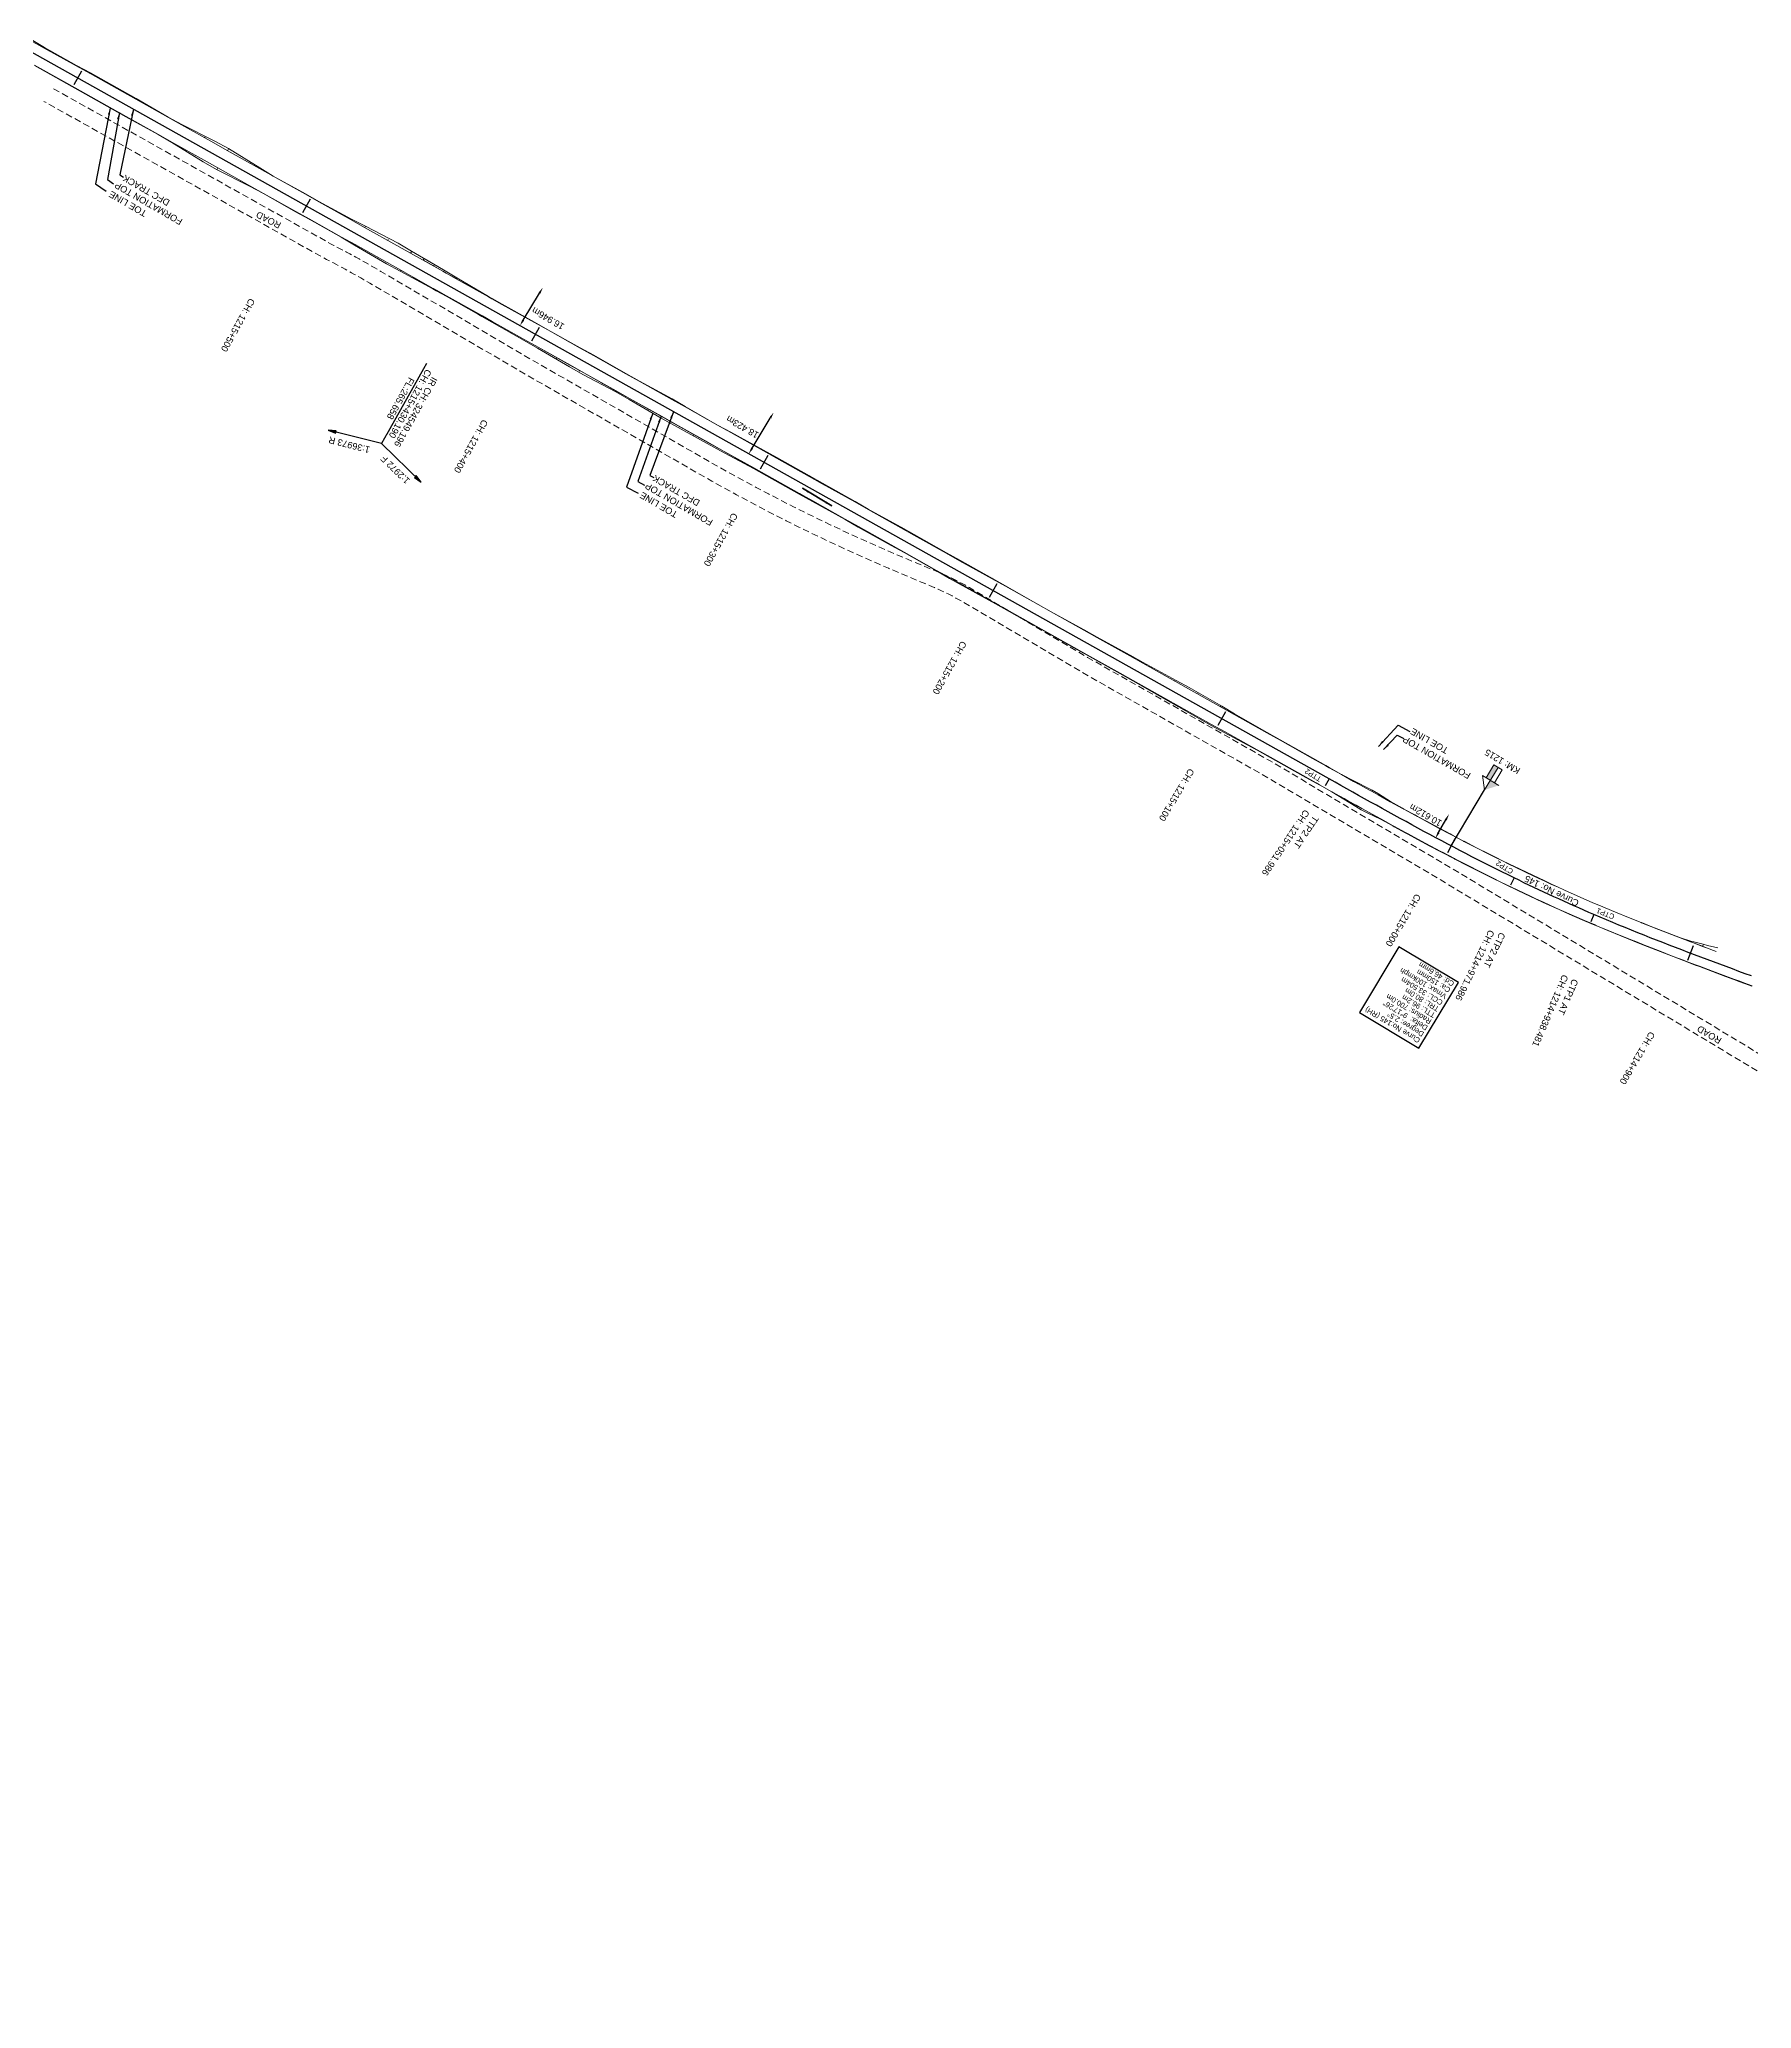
# Model space of a CAD drawing. Header units: metres. Extents: x 618805 to 628804, y 3390925 to 3396999.
# Drawn here: x 624334 to 624987, y 3392902 to 3393653 of the extents above; entities that cross this region are included whole.
import ezdxf
from ezdxf.enums import TextEntityAlignment as Align

# ---------------------------------------------------------------- set-up
doc = ezdxf.new("R2010")
doc.units = ezdxf.units.M
doc.header["$MEASUREMENT"] = 0
doc.linetypes.add('DASHED', pattern=[0.75, 0.5, -0.25])
doc.layers.get('Defpoints').update_dxf_attribs({"lineweight": 0})
for name, color, linetype, lineweight in [('A-HATCH 1', 8, 'Continuous', 5), ('C-ALIG-LABL-DG', 1, 'Continuous', 25), ('C-ALIG-LABL-DG-MARK', 1, 'Continuous', 25), ('Km post', 1, 'Continuous', 13), ('NEW MANDI GOBINDPUR LOOP LINES', 1, 'Continuous', 0), ('Proposed Curve_Details', 10, 'Continuous', 0), ('PROPOSED DFCC TOE LINE', 239, 'Continuous', 0), ('PROPOSED DFCC TOE SLOPES', 239, 'Continuous', 0), ('PROPOSED DFCC TRACK', 1, 'Continuous', 0), ('PROPOSED FORMATION LINE - PLAN', 187, 'Continuous', 0), ('PROPOSED GRADES IN PLAN', 10, 'Continuous', 0), ('Proposed TPTC Chainages', 10, 'Continuous', 0)]:
    doc.layers.add(name, color=color, linetype=linetype, lineweight=lineweight)
doc.layers.add('Dimension', color=10, linetype='Continuous')
doc.layers.add('PROPOSED ROADS', color=10, linetype='DASHED')
doc.styles.add('ARIAL', font='arial.ttf')
doc.styles.get("Standard").update_dxf_attribs({"font": 'arial.ttf'})
doc.styles.add('Style-Arial', font='arial.ttf')
doc.dimstyles.new('ISO-25', dxfattribs={"dimtxt": 2.5, "dimasz": 2.5, "dimexe": 1.25, "dimexo": 0.625, "dimtad": 1, "dimtxsty": 'Standard', "dimcen": 2.5, "dimadec": 0, "dimazin": 0, "dimtfac": 1, "dimtmove": 0, "dimatfit": 3, "dimfxl": 1, "dimarcsym": 0})
doc.dimstyles.get("Standard").update_dxf_attribs({"dimtxt": 2.5, "dimasz": 2.5, "dimexe": 0.18, "dimexo": 0.0625, "dimgap": 0.09, "dimtad": 0, "dimtih": 1, "dimtoh": 1, "dimdec": 3, "dimzin": 0, "dimdsep": 46, "dimtxsty": 'Standard', "dimcen": 0.09, "dimadec": 0, "dimazin": 0, "dimtfac": 1, "dimtdec": 3, "dimtofl": 0, "dimtmove": 0, "dimatfit": 3, "dimfxl": 1, "dimtolj": 1, "dimtzin": 0, "dimarcsym": 0})

# ---------------------------------------------------------------- blocks, each defined once
blk = doc.blocks.new('*D296')
at = {"layer": 'Defpoints', "color": 0, "transparency": 16777216}
for p in [(624871.32, 3393357.11), (624871.32, 3393357.11), (624866.08, 3393347.88)]:
    blk.add_point(p, dxfattribs=at)
at = {"layer": 'Dimension', "color": 0, "lineweight": -2, "transparency": 16777216}
blk.add_line((624867.31, 3393350.06), (624870.08, 3393354.94), dxfattribs=at)
at = {"layer": 'Dimension', "color": 0, "transparency": 16777216}
for points in [[(624869.72, 3393355.14), (624870.45, 3393354.73), (624871.32, 3393357.11)], [(624866.95, 3393350.26), (624867.67, 3393349.85), (624866.08, 3393347.88)]]:
    blk.add_solid(points, dxfattribs=at)
at = {"layer": 'Dimension', "color": 0, "lineweight": 0, "transparency": 16777216, "insert": (624862.39, 3393356.76), "char_height": 2.5, "attachment_point": 5, "rotation": 150, "style": 'Style-Arial'}
blk.add_mtext('\\A1;10.612m', dxfattribs=at)
blk = doc.blocks.new('TerminatorOpen_0.5')
at = {"color": 0, "linetype": 'ByBlock', "lineweight": -2}
for q in [(-1, 0.25), (-1, 0), (-1, -0.25)]:
    blk.add_line((0, 0), q, dxfattribs=at)
blk = doc.blocks.new('*D297')
at = {"layer": 'Defpoints', "color": 0, "transparency": 16777216}
for p in [(624613.82, 3393510.29), (624613.82, 3393510.29), (624604.34, 3393494.49)]:
    blk.add_point(p, dxfattribs=at)
at = {"layer": 'Dimension', "color": 0, "lineweight": -2, "transparency": 16777216}
blk.add_line((624605.63, 3393496.64), (624612.54, 3393508.14), dxfattribs=at)
at = {"layer": 'Dimension', "color": 0, "transparency": 16777216}
for points in [[(624612.18, 3393508.36), (624612.89, 3393507.93), (624613.82, 3393510.29)], [(624605.27, 3393496.85), (624605.98, 3393496.42), (624604.34, 3393494.49)]]:
    blk.add_solid(points, dxfattribs=at)
at = {"layer": 'Dimension', "color": 0, "lineweight": 0, "transparency": 16777216, "insert": (624601.93, 3393504.74), "char_height": 2.5, "attachment_point": 5, "rotation": 150, "style": 'Style-Arial'}
blk.add_mtext('\\A1;18.423m', dxfattribs=at)
blk = doc.blocks.new('*D309')
at = {"layer": 'Defpoints', "color": 0, "transparency": 16777216}
for p in [(624525.82, 3393557.89), (624525.82, 3393557.89), (624517.09, 3393543.36)]:
    blk.add_point(p, dxfattribs=at)
at = {"layer": 'Dimension', "color": 0, "lineweight": -2, "transparency": 16777216}
blk.add_line((624518.38, 3393545.5), (624524.53, 3393555.75), dxfattribs=at)
at = {"layer": 'Dimension', "color": 0, "transparency": 16777216}
for points in [[(624524.18, 3393555.96), (624524.89, 3393555.53), (624525.82, 3393557.89)], [(624518.02, 3393545.72), (624518.74, 3393545.29), (624517.09, 3393543.36)]]:
    blk.add_solid(points, dxfattribs=at)
at = {"layer": 'Dimension', "color": 0, "lineweight": 0, "transparency": 16777216, "insert": (624527.81, 3393546.11), "char_height": 2.5, "attachment_point": 5, "rotation": 150, "style": 'Style-Arial'}
blk.add_mtext('\\A1;16.946m', dxfattribs=at)
blk = doc.blocks.new('Tick Hor')
blk.add_lwpolyline([(-0.5, 0), (0.5, 0)])
blk = doc.blocks.new('Direction')
h = blk.add_hatch(color=256)
h.dxf.hatch_style = 1
h.paths.add_polyline_path([(-5.54, 0), (-4.75, -0.13), (-4.75, 0.13)])
blk.add_lwpolyline([(-5.54, 0), (-4.75, -0.13), (-4.75, 0.13)], close=True)
blk.add_lwpolyline([(0, 0), (-5.54, 0)])
blk = doc.blocks.new('KM Post')
at = {"layer": 'Km post', "lineweight": 13}
h = blk.add_hatch(color=256, dxfattribs=at)
h.paths.add_polyline_path([(-0.11, -9.66), (1.51, -9.66), (1.51, -4.55), (-0.11, -4.55)])
h.paths.add_polyline_path([(-0.11, -4.55), (-0.11, -0.76), (-3.47, -4.55)])
for p, q in [((3.01, -4.55), (-3.47, -4.55)), ((-0.11, -9.66), (-0.11, -0.76)), ((3.01, -4.55), (-0.11, -0.76))]:
    blk.add_line(p, q, dxfattribs=at)
blk.add_lwpolyline([(1.51, -4.55), (1.51, -9.66), (-1.74, -9.66), (-1.74, -4.55)], dxfattribs=at)

msp = doc.modelspace()

# ---------------------------------------------------------------- linework, layer by layer
at = {"layer": 'A-HATCH 1', "color": 1, "lineweight": 25, "ltscale": 2}
msp.add_lwpolyline([(624837.124, 3393281.4879), (624859.8462, 3393267.8841), (624874.8856, 3393292.8798), (624852.1633, 3393306.4835)], close=True, dxfattribs=at)
at = {"layer": 'C-ALIG-LABL-DG', "color": 1, "linetype": 'Continuous', "lineweight": 25}
msp.add_line((624872.1164, 3393344.9992), (624884.8809, 3393366.348), dxfattribs=at)
at = {"layer": 'C-ALIG-LABL-DG-MARK', "color": 1, "linetype": 'Continuous', "lineweight": 25}
for p, q in [((624825.5978, 3393370.547), (624824.1317, 3393367.9296)), ((624896.1154, 3393332.7922), (624894.8011, 3393330.0954)), ((624926.5733, 3393318.8408), (624925.3896, 3393316.0842))]:
    msp.add_line(p, q, dxfattribs=at)
at = {"layer": 'PROPOSED DFCC TOE LINE', "lineweight": 0, "flags": 128}
for points in [[(624330.7682, 3393652.5291), (624335.8764, 3393649.4689), (624348.0814, 3393642.6091), (624353.3523, 3393639.7428), (624365.634, 3393632.9686), (624370.8159, 3393629.9948), (624382.95, 3393622.8686), (624388.1805, 3393620.0701), (624400.7559, 3393613.7109), (624405.9629, 3393610.8912), (624417.9409, 3393603.5319), (624422.9971, 3393600.3766), (624435.3854, 3393593.6004), (624440.4805, 3393590.6639), (624452.8407, 3393583.925), (624458.1627, 3393581.3063), (624470.6334, 3393574.7743), (624475.7528, 3393571.7841), (624487.9498, 3393564.6599)], [(624483.8833, 3393557.4), (624471.4474, 3393564.0977), (624466.2277, 3393566.9088), (624454.0851, 3393574.0266), (624448.9992, 3393577.0668), (624436.7102, 3393583.9329), (624431.5479, 3393586.7494), (624419.2932, 3393593.7641), (624414.0205, 3393596.5329), (624401.4696, 3393602.8695), (624396.3681, 3393605.8773), (624384.3398, 3393613.2133), (624379.2309, 3393616.2291), (624366.8774, 3393622.9635), (624361.6519, 3393625.8595), (624349.4477, 3393632.772), (624344.2512, 3393635.771), (624332.0321, 3393642.6056)], [(624480.6237, 3393568.9391), (624487.95, 3393564.66), (624489.26, 3393563.895), (624492.99, 3393561.632), (624505.156, 3393554.432), (624506.479, 3393553.71), (624510.303, 3393551.614), (624522.658, 3393544.643), (624527.721, 3393541.786), (624540.071, 3393534.885), (624545.227, 3393532.114), (624557.534, 3393525.112), (624562.635, 3393522.266), (624575.08, 3393515.433), (624580.131, 3393512.575), (624592.445, 3393505.491), (624597.528, 3393502.71), (624610.003, 3393495.864), (624615.062, 3393493.086), (624627.485, 3393486.167), (624632.515, 3393483.319), (624644.887, 3393476.313), (624649.918, 3393473.464), (624662.429, 3393466.496), (624667.371, 3393463.697), (624679.701, 3393456.732), (624684.823, 3393453.928), (624697.259, 3393447.009), (624702.275, 3393444.16), (624714.71, 3393437.112), (624719.681, 3393434.308), (624732.181, 3393427.396), (624737.184, 3393424.631), (624749.713, 3393417.689), (624754.682, 3393414.944), (624767.257, 3393408.069), (624772.232, 3393405.35), (624784.674, 3393398.254), (624789.566, 3393395.37), (624801.928, 3393388.264), (624806.926, 3393385.439), (624819.361, 3393378.434), (624824.344, 3393375.608), (624825.659, 3393374.86), (624830.32, 3393372.269), (624835.046, 3393369.799), (624836.798, 3393368.893), (624839.783, 3393367.353), (624842.038, 3393366.299), (624844.455, 3393364.797), (624848.967, 3393361.955), (624853.609, 3393359.349), (624854.121, 3393359.073), (624858.285, 3393356.811), (624859.296, 3393356.263), (624862.963, 3393354.281), (624867.65, 3393351.77), (624871.727, 3393349.586), (624872.336, 3393349.262), (624876.872, 3393346.859), (624877.031, 3393346.776), (624881.739, 3393344.317), (624886.5, 3393341.966), (624889.516, 3393340.46), (624891.25, 3393339.6), (624894.661, 3393337.925), (624896.015, 3393337.267), (624900.818, 3393334.961), (624905.639, 3393332.693), (624907.581, 3393331.792), (624910.434, 3393330.37), (624912.618, 3393329.371), (624915.284, 3393328.163), (624920.15, 3393325.992), (624925.033, 3393323.858), (624925.913, 3393323.479), (624929.91, 3393321.77), (624930.835, 3393321.379), (624934.804, 3393319.715), (624939.736, 3393317.749), (624944.6, 3393315.799), (624944.666, 3393315.773), (624949.308, 3393313.942), (624949.608, 3393313.825), (624954.563, 3393311.901), (624959.512, 3393309.959), (624963.529, 3393308.683), (624964.598, 3393308.37), (624968.189, 3393307.501), (624969.799, 3393307.089), (624973.7645, 3393306.0844)], [(624986.765, 3393291.493), (624983.959, 3393292.533), (624981.76, 3393293.35), (624979.832, 3393294.067), (624976.756, 3393295.215), (624971.754, 3393297.092), (624966.755, 3393298.981), (624965.203, 3393299.572), (624961.76, 3393300.887), (624960.718, 3393301.288), (624956.77, 3393302.812), (624951.78, 3393304.741), (624946.796, 3393306.691), (624946.494, 3393306.81), (624941.82, 3393308.667), (624941.754, 3393308.694), (624936.852, 3393310.667), (624931.894, 3393312.698), (624927.883, 3393314.369), (624926.948, 3393314.763), (624922.905, 3393316.481), (624922.015, 3393316.864), (624917.075, 3393319.012), (624912.152, 3393321.199), (624909.473, 3393322.455), (624907.264, 3393323.462), (624904.337, 3393324.809), (624902.374, 3393325.722), (624897.502, 3393328.02), (624892.648, 3393330.356), (624891.281, 3393331.022), (624887.835, 3393332.718), (624886.084, 3393333.588), (624883.041, 3393335.114), (624878.264, 3393337.541), (624873.504, 3393339.997), (624873.344, 3393340.08), (624868.754, 3393342.466), (624868.138, 3393342.787), (624864.014, 3393344.952), (624859.292, 3393347.467), (624855.605, 3393349.463), (624854.59, 3393350.016), (624850.432, 3393352.337), (624849.927, 3393352.632), (624845.215, 3393355.155), (624840.392, 3393357.472), (624837.819, 3393358.713), (624835.727, 3393360.074), (624832.857, 3393361.834), (624831.165, 3393362.854), (624826.593, 3393365.611), (624821.944, 3393368.227), (624820.619, 3393368.958), (624815.605, 3393371.729), (624803.131, 3393378.662), (624798.11, 3393381.447), (624785.586, 3393388.265), (624780.596, 3393390.975), (624768.133, 3393398.032), (624763.214, 3393400.851), (624750.74, 3393407.906), (624745.791, 3393410.687), (624733.314, 3393417.722), (624728.335, 3393420.529), (624715.908, 3393427.572), (624710.922, 3393430.35), (624698.428, 3393437.292), (624693.371, 3393440.069), (624680.916, 3393446.953), (624675.856, 3393449.866), (624663.555, 3393456.885), (624658.569, 3393459.605), (624646.035, 3393466.531), (624641.046, 3393469.454), (624628.582, 3393476.298), (624623.538, 3393479.12), (624611.16, 3393486.121), (624606.13, 3393488.948), (624593.575, 3393495.652), (624588.476, 3393498.405), (624576.054, 3393505.298), (624570.978, 3393508.11), (624558.716, 3393515.27), (624553.61, 3393518.107), (624541.128, 3393524.795), (624536.051, 3393527.709), (624523.815, 3393534.812), (624518.764, 3393537.692), (624506.423, 3393544.689), (624502.63, 3393546.839), (624501.319, 3393547.582), (624489.039, 3393554.579), (624485.219, 3393556.681), (624483.883, 3393557.4), (624476.4137, 3393561.423)]]:
    msp.add_lwpolyline(points, dxfattribs=at)
at = {"layer": 'PROPOSED DFCC TOE LINE', "linetype": 'Continuous', "lineweight": 0, "flags": 128}
for points in [[(624335.833, 3393649.1907), (624335.9619, 3393649.4209)], [(624344.6185, 3393644.4125), (624344.6794, 3393644.5212)], [(624340.8688, 3393637.7182), (624340.8452, 3393637.6761)], [(624353.2821, 3393639.4169), (624353.4382, 3393639.6954)], [(624362.1007, 3393634.6978), (624362.1947, 3393634.8656)], [(624349.6169, 3393632.8734), (624349.533, 3393632.7237)], [(624358.2879, 3393627.8909), (624358.2343, 3393627.7952)], [(624370.7312, 3393629.643), (624370.9005, 3393629.9451)], [(624367.066, 3393623.0996), (624366.9635, 3393622.9166)], [(624379.4905, 3393624.818), (624379.5252, 3393624.8799)], [(624388.1803, 3393619.8691), (624388.2681, 3393620.0258)], [(624375.7674, 3393618.1712), (624375.7442, 3393618.1298)], [(624384.5151, 3393613.3257), (624384.4236, 3393613.1622)], [(624396.9049, 3393614.9822), (624397.0525, 3393615.2456)], [(624393.2397, 3393608.4388), (624393.1033, 3393608.1952)], [(624401.9643, 3393603.5518), (624401.5573, 3393602.8253)], [(624405.6295, 3393610.0952), (624406.0465, 3393610.8398)], [(624414.354, 3393605.2083), (624414.4639, 3393605.4045)], [(624410.6888, 3393598.6649), (624410.5906, 3393598.4895)], [(624423.0786, 3393600.3214), (624423.0831, 3393600.3295)], [(624419.4134, 3393593.7779), (624419.3783, 3393593.7153)], [(624428.0977, 3393588.8192), (624428.0574, 3393588.7473)], [(624431.83, 3393595.4824), (624431.8569, 3393595.5304)], [(624440.5277, 3393590.5475), (624440.5666, 3393590.617)], [(624436.8625, 3393584.0041), (624436.7958, 3393583.8851)], [(624449.2522, 3393585.6605), (624449.2996, 3393585.7452)], [(624457.9768, 3393580.7736), (624458.2497, 3393581.2608)], [(624445.5563, 3393579.0623), (624445.5256, 3393579.0075)], [(624454.3116, 3393574.2302), (624454.1698, 3393573.977)], [(624466.7013, 3393575.8867), (624466.9064, 3393576.2528)], [(624463.0361, 3393569.3432), (624462.9173, 3393569.1311)], [(624475.4259, 3393570.9997), (624475.8375, 3393571.7346)], [(624484.1504, 3393566.1128), (624484.3122, 3393566.4015)], [(624471.7607, 3393564.4563), (624471.5337, 3393564.0511)], [(624480.4852, 3393559.5694), (624480.4122, 3393559.439)], [(624506.6589, 3393544.9086), (624506.5097, 3393544.6422)]]:
    msp.add_lwpolyline(points, dxfattribs=at)
at = {"layer": 'PROPOSED DFCC TOE SLOPES', "linetype": 'Continuous', "lineweight": 0, "flags": 128}
for points in [[(624480.261, 3393568.2916), (624480.6237, 3393568.9391)], [(624484.1503, 3393566.113), (624484.312, 3393566.4017)], [(624476.3118, 3393561.9068), (624476.1272, 3393561.5773)], [(624478.8337, 3393560.4942), (624478.6725, 3393560.2064)], [(624478.8339, 3393560.4941), (624478.6727, 3393560.2063)], [(624492.7894, 3393561.2738), (624492.99, 3393561.632)], [(624487.5583, 3393555.6071), (624487.5126, 3393555.5256)], [(624505.1197, 3393554.3672), (624505.156, 3393554.432)], [(624496.283, 3393550.7206), (624496.1687, 3393550.5166)], [(624496.2832, 3393550.7205), (624496.1689, 3393550.5165)], [(624505.0075, 3393545.833), (624504.9348, 3393545.7034)], [(624505.0074, 3393545.833), (624504.9348, 3393545.7034)], [(624513.6879, 3393549.636), (624513.7169, 3393549.6878)], [(624522.3832, 3393544.6969), (624522.4263, 3393544.7737)], [(624522.3836, 3393544.6966), (624522.4267, 3393544.7735)], [(624513.7321, 3393540.9464), (624513.5614, 3393540.6417)], [(624522.4567, 3393536.0598), (624522.3562, 3393535.8804)], [(624522.4568, 3393536.0597), (624522.3563, 3393535.8804)], [(624527.6875, 3393541.7263), (624527.721, 3393541.786)], [(624531.1812, 3393531.1727), (624530.9121, 3393530.6922)], [(624540.0301, 3393534.812), (624540.071, 3393534.885)], [(624545.2221, 3393531.9043), (624545.3124, 3393532.0654)], [(624539.9059, 3393526.2861), (624539.7385, 3393525.9873)], [(624539.9059, 3393526.286), (624539.7386, 3393525.9873)], [(624548.6303, 3393521.3987), (624548.3616, 3393520.9191)], [(624548.6304, 3393521.3986), (624548.3618, 3393520.919)], [(624553.9466, 3393527.0177), (624553.9754, 3393527.069)], [(624562.671, 3393522.1304), (624562.7206, 3393522.219)], [(624562.6711, 3393522.1303), (624562.7208, 3393522.2189)], [(624557.355, 3393516.5119), (624557.2513, 3393516.3267)], [(624571.3956, 3393517.2433), (624571.4412, 3393517.3246)], [(624566.0796, 3393511.6251), (624565.8032, 3393511.1317)], [(624574.8041, 3393506.7381), (624574.6442, 3393506.4528)], [(624574.8041, 3393506.7381), (624574.6443, 3393506.4528)], [(624580.0352, 3393512.4039), (624580.131, 3393512.575)], [(624583.5285, 3393501.8509), (624583.2291, 3393501.3165)], [(624592.4288, 3393505.4621), (624592.445, 3393505.491)], [(624600.9351, 3393500.7693), (624600.9655, 3393500.8236)], [(624592.2531, 3393496.964), (624592.1244, 3393496.7343)], [(624592.253, 3393496.964), (624592.1244, 3393496.7343)], [(624600.9777, 3393492.0772), (624600.8147, 3393491.7862)], [(624600.9778, 3393492.0772), (624600.8148, 3393491.7862)], [(624609.6293, 3393495.8281), (624609.7325, 3393496.0124)], [(624609.6293, 3393495.8281), (624609.7325, 3393496.0124)], [(624618.4202, 3393491.0597), (624618.4868, 3393491.1785)], [(624618.4204, 3393491.0596), (624618.487, 3393491.1784)], [(624609.7022, 3393487.1902), (624609.6489, 3393487.0952)], [(624627.0781, 3393486.0537), (624627.2232, 3393486.3128)], [(624618.4267, 3393482.3035), (624618.3023, 3393482.0813)], [(624618.4269, 3393482.3034), (624618.3024, 3393482.0812)], [(624627.1513, 3393477.4162), (624627.0836, 3393477.2953)], [(624627.1514, 3393477.4162), (624627.0837, 3393477.2952)], [(624628.717, 3393476.539), (624628.582, 3393476.298)], [(624635.8642, 3393481.2772), (624635.9259, 3393481.3875)], [(624635.8643, 3393481.2771), (624635.9261, 3393481.3874)], [(624644.527, 3393476.2796), (624644.6279, 3393476.4597)], [(624644.5273, 3393476.2795), (624644.6281, 3393476.4596)], [(624641.1226, 3393469.5907), (624641.046, 3393469.454)], [(624653.2976, 3393471.4746), (624653.3433, 3393471.5563)], [(624648.564, 3393465.4218), (624648.4407, 3393465.2017)], [(624648.5643, 3393465.4217), (624648.441, 3393465.2015)], [(624661.9764, 3393466.5062), (624662.0797, 3393466.6906)], [(624661.9766, 3393466.5061), (624662.0798, 3393466.6905)], [(624670.7428, 3393461.6938), (624670.7847, 3393461.7687)], [(624657.2412, 3393460.45), (624657.1936, 3393460.365)], [(624666.0135, 3393455.6484), (624665.9429, 3393455.5224)], [(624666.0137, 3393455.6483), (624665.9431, 3393455.5223)], [(624679.4255, 3393456.7324), (624679.4915, 3393456.8503)], [(624679.4257, 3393456.7322), (624679.4918, 3393456.8502)], [(624674.6834, 3393450.6637), (624674.6288, 3393450.5663)], [(624683.4625, 3393445.8744), (624683.3218, 3393445.6233)], [(624683.4628, 3393445.8743), (624683.3221, 3393445.6231)], [(624688.1995, 3393451.9336), (624688.249, 3393452.0219)], [(624696.8745, 3393446.9585), (624696.9874, 3393447.1601)], [(624696.8746, 3393446.9584), (624696.9875, 3393447.16)], [(624692.1307, 3393440.8864), (624692.0743, 3393440.7857)], [(624705.6426, 3393442.149), (624705.6861, 3393442.2266)], [(624705.6427, 3393442.149), (624705.6861, 3393442.2266)], [(624700.9117, 3393436.1004), (624700.8312, 3393435.9567)], [(624709.6043, 3393431.1566), (624709.5725, 3393431.0998)], [(624714.3238, 3393437.1846), (624714.386, 3393437.2956)], [(624714.3239, 3393437.1845), (624714.3861, 3393437.2956)], [(624723.0801, 3393432.3541), (624723.1119, 3393432.4109)], [(624723.0801, 3393432.3541), (624723.1119, 3393432.4108)], [(624718.3609, 3393426.3269), (624718.2992, 3393426.2168)], [(624731.7729, 3393427.4106), (624731.8631, 3393427.5718)], [(624727.0424, 3393421.3631), (624726.9992, 3393421.2861)], [(624727.0426, 3393421.363), (624726.9994, 3393421.2859)], [(624735.8101, 3393416.5528), (624735.7087, 3393416.3718)], [(624740.5554, 3393422.6274), (624740.6133, 3393422.7309)], [(624740.5555, 3393422.6274), (624740.6134, 3393422.7308)], [(624749.2219, 3393417.6367), (624749.3606, 3393417.8843)], [(624749.222, 3393417.6366), (624749.3607, 3393417.8842)], [(624744.477, 3393411.5633), (624744.4194, 3393411.4604)], [(624758.0344, 3393412.9065), (624758.1221, 3393413.0632)], [(624766.6709, 3393407.8626), (624766.8968, 3393408.2659)], [(624753.259, 3393406.7789), (624753.1324, 3393406.5529)], [(624753.259, 3393406.7788), (624753.1325, 3393406.5529)], [(624761.9103, 3393401.761), (624761.8368, 3393401.6299)], [(624761.9104, 3393401.7609), (624761.837, 3393401.6298)], [(624775.5164, 3393403.1919), (624775.6374, 3393403.4078)], [(624775.5166, 3393403.1918), (624775.6375, 3393403.4077)], [(624770.7081, 3393397.0048), (624770.5249, 3393396.6776)], [(624784.12, 3393398.0886), (624784.3243, 3393398.4534)], [(624792.9047, 3393393.3091), (624792.9647, 3393393.4163)], [(624779.3297, 3393391.9342), (624779.2267, 3393391.7503)], [(624779.3297, 3393391.9342), (624779.2267, 3393391.7503)], [(624788.1571, 3393387.2308), (624788.0002, 3393386.9507)], [(624788.1571, 3393387.2308), (624788.0002, 3393386.9507)], [(624801.5693, 3393388.3151), (624801.6351, 3393388.4324)], [(624801.5693, 3393388.3151), (624801.635, 3393388.4324)], [(624796.8327, 3393382.2565), (624796.7837, 3393382.169)], [(624810.318, 3393383.4713), (624810.3422, 3393383.5145)], [(624819.0185, 3393378.5416), (624819.0548, 3393378.6065)], [(624805.6064, 3393377.4574), (624805.5333, 3393377.3268)], [(624805.6065, 3393377.4574), (624805.5334, 3393377.3268)], [(624814.3025, 3393372.5194), (624814.2741, 3393372.4687)], [(624825.6428, 3393374.8311), (624825.659, 3393374.86)], [(624830.2953, 3393372.2248), (624830.32, 3393372.269)], [(624833.1303, 3393370.6391), (624833.1651, 3393370.7015)], [(624821.9777, 3393368.2872), (624821.944, 3393368.227)], [(624826.6321, 3393365.6809), (624826.593, 3393365.611)], [(624827.8174, 3393365.0179), (624827.7566, 3393364.9093)], [(624827.821, 3393365.0159), (624827.7602, 3393364.9071)], [(624841.8549, 3393365.7714), (624842.1198, 3393366.2482)], [(624836.5518, 3393360.1401), (624836.4283, 3393359.9191)], [(624836.5618, 3393360.1345), (624836.4388, 3393359.9127)], [(624848.9146, 3393361.8602), (624848.967, 3393361.955)], [(624853.5792, 3393359.2949), (624853.609, 3393359.349)], [(624853.9343, 3393359.0999), (624853.9655, 3393359.1568)], [(624845.2916, 3393355.2932), (624845.215, 3393355.155)], [(624849.9739, 3393352.7181), (624849.927, 3393352.632)], [(624858.0954, 3393348.2988), (624858.018, 3393348.1567)], [(624858.1197, 3393348.2856), (624858.0434, 3393348.143)], [(624862.7159, 3393354.3701), (624862.7345, 3393354.4045)], [(624871.491, 3393349.6424), (624871.5198, 3393349.697)], [(624866.9054, 3393343.5091), (624866.8741, 3393343.4505)], [(624866.9368, 3393343.4926), (624866.906, 3393343.4338)], [(624880.328, 3393345.0437), (624880.3322, 3393345.0518)], [(624881.7339, 3393344.307), (624881.739, 3393344.317)], [(624886.4665, 3393341.8987), (624886.5, 3393341.966)], [(624875.8287, 3393338.9169), (624875.7795, 3393338.8229)], [(624875.8639, 3393338.8987), (624875.8158, 3393338.8042)], [(624884.7504, 3393334.3126), (624884.7277, 3393334.2681)], [(624884.795, 3393334.2902), (624884.773, 3393334.2455)], [(624894.7072, 3393337.8009), (624894.7474, 3393337.883)], [(624903.675, 3393333.4956), (624903.6984, 3393333.5453)], [(624893.7853, 3393329.9113), (624893.7444, 3393329.8283)], [(624893.8313, 3393329.8891), (624893.7915, 3393329.8057)], [(624907.5309, 3393331.684), (624907.581, 3393331.792)], [(624910.424, 3393330.348), (624910.434, 3393330.37)], [(624916.1686, 3393327.7575), (624916.1726, 3393327.7665)], [(624902.841, 3393325.5504), (624902.8232, 3393325.5131)], [(624902.8912, 3393325.5271), (624902.8739, 3393325.4895)], [(624911.9976, 3393321.3951), (624911.9509, 3393321.2933)], [(624912.0472, 3393321.3727), (624912.0016, 3393321.2695)], [(624925.2699, 3393323.7435), (624925.2744, 3393323.754)], [(624921.1748, 3393317.2875), (624921.1532, 3393317.2387)], [(624921.223, 3393317.2665), (624921.2022, 3393317.2174)], [(624930.4477, 3393313.4057), (624930.4097, 3393313.3164)], [(624930.492, 3393313.3872), (624930.4552, 3393313.2974)], [(624939.7141, 3393317.696), (624939.736, 3393317.749)], [(624940.1224, 3393317.5311), (624940.1335, 3393317.5582)], [(624949.3688, 3393313.8279), (624949.3997, 3393313.9062)], [(624939.7288, 3393309.5557), (624939.7124, 3393309.5157)], [(624939.7667, 3393309.5404), (624939.7508, 3393309.5003)], [(624949.0761, 3393305.8884), (624949.0453, 3393305.811)], [(624949.1075, 3393305.8761), (624949.0774, 3393305.7984)], [(624958.658, 3393310.2141), (624958.6714, 3393310.2488)], [(624967.9803, 3393306.6673), (624968.2853, 3393307.4764)], [(624958.4172, 3393302.2251), (624958.4007, 3393302.1825)], [(624958.4436, 3393302.215), (624958.4274, 3393302.1722)], [(624967.8131, 3393298.72), (624967.7671, 3393298.5985)], [(624967.8324, 3393298.7128), (624967.7871, 3393298.591)], [(624977.1756, 3393295.1473), (624977.1465, 3393295.0693)], [(624977.1896, 3393295.1421), (624977.1608, 3393295.0639)], [(624986.6041, 3393291.7696), (624986.5339, 3393291.5787)], [(624986.6107, 3393291.7672), (624986.5408, 3393291.5761)]]:
    msp.add_lwpolyline(points, dxfattribs=at)
at = {"layer": 'PROPOSED DFCC TRACK', "color": 12, "linetype": 'Continuous', "lineweight": 30}
msp.add_line((624825.6024, 3393370.555), (624325.6799, 3393650.5797), dxfattribs=at)
at = {"layer": 'PROPOSED DFCC TRACK', "color": 12, "linetype": 'Continuous', "lineweight": 30, "flags": 128}
for points in [[(624896.1154, 3393332.7922), (624893.7976, 3393333.927), (624891.4839, 3393335.07), (624889.1742, 3393336.221), (624886.8683, 3393337.3797), (624884.5661, 3393338.5458), (624882.2676, 3393339.719), (624879.9725, 3393340.899), (624877.6808, 3393342.0856), (624875.3924, 3393343.2784), (624873.1071, 3393344.4772), (624870.8248, 3393345.6817), (624868.5454, 3393346.8917), (624866.2687, 3393348.1068), (624863.9946, 3393349.3267), (624861.723, 3393350.5513), (624859.4538, 3393351.7802), (624857.1867, 3393353.0131), (624854.9217, 3393354.2498), (624852.6586, 3393355.49), (624850.3972, 3393356.7334), (624848.1375, 3393357.9798), (624845.8793, 3393359.2289), (624843.6224, 3393360.4804), (624841.3668, 3393361.734), (624839.1121, 3393362.9895), (624836.8584, 3393364.2466), (624834.6054, 3393365.5051), (624832.353, 3393366.7646), (624830.101, 3393368.025), (624827.8494, 3393369.2858), (624825.5978, 3393370.547)], [(624986.671, 3393295.3992), (624984.2477, 3393296.2864), (624981.8251, 3393297.1757), (624979.4034, 3393298.0673), (624976.9826, 3393298.9615), (624974.5629, 3393299.8585), (624972.1444, 3393300.7588), (624969.7271, 3393301.6624), (624967.3112, 3393302.5698), (624964.8969, 3393303.4813), (624962.4842, 3393304.397), (624960.0732, 3393305.3173), (624957.6641, 3393306.2425), (624955.257, 3393307.1729), (624952.852, 3393308.1086), (624950.4493, 3393309.0501), (624948.0489, 3393309.9976), (624945.6509, 3393310.9514), (624943.2556, 3393311.9118), (624940.8631, 3393312.8789), (624938.4734, 3393313.8532), (624936.0868, 3393314.8349), (624933.7033, 3393315.8242), (624931.3231, 3393316.8214), (624928.9464, 3393317.8269), (624926.5733, 3393318.8408)]]:
    msp.add_lwpolyline(points, dxfattribs=at)
msp.add_lwpolyline([(624926.5733, 3393318.8408, -0.0119664), (624896.1154, 3393332.7922)], format="xyb", dxfattribs=at)
at = {"layer": 'PROPOSED FORMATION LINE - PLAN', "lineweight": 0, "flags": 128}
for points in [[(624487.7625, 3393564.0896), (624487.6619, 3393564.1459), (624475.3403, 3393571.0477), (624470.1686, 3393573.9445), (624457.8912, 3393580.8215), (624452.7236, 3393583.7161), (624440.4421, 3393590.5954), (624435.3118, 3393593.4691), (624422.993, 3393600.3693), (624417.799, 3393603.2786), (624405.5439, 3393610.1432), (624400.3783, 3393613.0366), (624388.0948, 3393619.917), (624382.9202, 3393622.8155), (624370.6457, 3393629.6909), (624365.4334, 3393632.6105), (624353.1966, 3393639.4648), (624347.9624, 3393642.3966), (624335.7475, 3393649.2387), (624330.5545, 3393652.1474)], [(624483.9967, 3393557.6025), (624471.6751, 3393564.5042), (624466.5034, 3393567.4011), (624454.226, 3393574.2781), (624449.0584, 3393577.1727), (624436.7769, 3393584.052), (624431.6466, 3393586.9256), (624419.3278, 3393593.8259), (624414.1338, 3393596.7352), (624401.8787, 3393603.5997), (624396.7131, 3393606.4932), (624384.4296, 3393613.3736), (624379.255, 3393616.2721), (624366.9805, 3393623.1475), (624361.7682, 3393626.0671), (624349.5314, 3393632.9214), (624344.2972, 3393635.8532), (624332.0822, 3393642.6953)], [(624973.197, 3393304.7136), (624969.435, 3393306.12), (624967.888, 3393306.702), (624964.457, 3393307.998), (624963.418, 3393308.393), (624959.487, 3393309.894), (624954.527, 3393311.809), (624949.577, 3393313.746), (624949.277, 3393313.864), (624944.64, 3393315.708), (624944.574, 3393315.734), (624939.714, 3393317.696), (624934.803, 3393319.714), (624930.833, 3393321.373), (624929.908, 3393321.764), (624925.908, 3393323.468), (624925.028, 3393323.848), (624920.144, 3393325.977), (624915.276, 3393328.144), (624912.609, 3393329.35), (624910.424, 3393330.348), (624907.531, 3393331.684), (624905.59, 3393332.59), (624900.773, 3393334.868), (624895.974, 3393337.183), (624894.621, 3393337.843), (624891.212, 3393339.524), (624889.479, 3393340.387), (624886.466, 3393341.899), (624881.734, 3393344.307), (624877.015, 3393346.745), (624876.856, 3393346.828), (624872.308, 3393349.21), (624871.699, 3393349.532), (624867.613, 3393351.7), (624862.926, 3393354.212), (624859.26, 3393356.196), (624858.249, 3393356.745), (624854.089, 3393359.015), (624853.579, 3393359.295), (624848.915, 3393361.86), (624844.256, 3393364.438), (624841.771, 3393365.818), (624839.601, 3393367.026), (624836.669, 3393368.661), (624834.947, 3393369.623), (624830.295, 3393372.225), (624825.643, 3393374.831), (624824.322, 3393375.57), (624819.325, 3393378.37), (624806.873, 3393385.344), (624801.864, 3393388.15), (624789.424, 3393395.118), (624784.471, 3393397.892), (624771.975, 3393404.892), (624767.029, 3393407.662), (624754.526, 3393414.666), (624749.573, 3393417.44), (624737.077, 3393424.44), (624732.09, 3393427.233), (624719.628, 3393434.213), (624714.648, 3393437.003), (624702.179, 3393443.987), (624697.145, 3393446.807), (624684.73, 3393453.761), (624679.635, 3393456.615), (624667.28, 3393463.535), (624662.325, 3393466.311), (624649.831, 3393473.309), (624644.787, 3393476.134), (624632.382, 3393483.083), (624627.34, 3393485.907), (624614.933, 3393492.857), (624609.899, 3393495.677), (624597.484, 3393502.631), (624592.429, 3393505.462), (624580.035, 3393512.404), (624574.972, 3393515.24), (624562.586, 3393522.178), (624557.49, 3393525.033), (624545.137, 3393531.952), (624540.03, 3393534.812), (624527.688, 3393541.726), (624522.615, 3393544.567), (624510.239, 3393551.5), (624506.435, 3393553.631), (624505.12, 3393554.367), (624492.789, 3393561.274), (624488.985, 3393563.404), (624487.662, 3393564.146), (624480.261, 3393568.2916)], [(624492.814, 3393561.317), (624489.01, 3393563.448), (624487.686, 3393564.19), (624480.2854, 3393568.3351)], [(624628.693, 3393476.496), (624623.65, 3393479.32), (624611.244, 3393486.27), (624606.209, 3393489.09), (624593.794, 3393496.043), (624588.74, 3393498.875), (624576.345, 3393505.817), (624571.282, 3393508.653), (624558.896, 3393515.591), (624553.8, 3393518.446), (624541.447, 3393525.365), (624536.341, 3393528.225), (624523.998, 3393535.139), (624518.926, 3393537.98), (624506.549, 3393544.913), (624502.745, 3393547.044), (624501.43, 3393547.78), (624489.1, 3393554.687), (624485.296, 3393556.817), (624483.972, 3393557.559), (624476.5714, 3393561.7047)], [(624986.835, 3393291.685), (624984.025, 3393292.715), (624981.824, 3393293.523), (624979.893, 3393294.233), (624976.813, 3393295.37), (624971.805, 3393297.228), (624966.799, 3393299.099), (624965.245, 3393299.683), (624961.797, 3393300.986), (624960.754, 3393301.382), (624956.801, 3393302.891), (624951.81, 3393304.818), (624946.827, 3393306.769), (624946.525, 3393306.888), (624941.852, 3393308.745), (624941.785, 3393308.772), (624936.886, 3393310.75), (624931.931, 3393312.786), (624927.922, 3393314.461), (624926.987, 3393314.856), (624922.947, 3393316.578), (624922.057, 3393316.961), (624917.12, 3393319.114), (624912.199, 3393321.304), (624909.504, 3393322.523), (624907.296, 3393323.532), (624904.371, 3393324.883), (624902.41, 3393325.797), (624897.541, 3393328.1), (624892.689, 3393330.44), (624891.322, 3393331.108), (624887.879, 3393332.805), (624886.128, 3393333.677), (624883.086, 3393335.204), (624878.312, 3393337.634), (624873.554, 3393340.092), (624873.393, 3393340.175), (624868.811, 3393342.575), (624868.197, 3393342.899), (624864.083, 3393345.082), (624859.369, 3393347.61), (624855.682, 3393349.604), (624854.666, 3393350.156), (624850.487, 3393352.437), (624849.974, 3393352.718), (624845.292, 3393355.293), (624840.618, 3393357.88), (624838.126, 3393359.264), (624835.95, 3393360.475), (624833.013, 3393362.113), (624831.289, 3393363.076), (624826.632, 3393365.681), (624821.978, 3393368.287), (624820.657, 3393369.027), (624815.659, 3393371.826), (624803.208, 3393378.801), (624798.199, 3393381.606), (624785.759, 3393388.574), (624780.806, 3393391.349), (624768.31, 3393398.348), (624763.364, 3393401.119), (624750.861, 3393408.122), (624745.908, 3393410.897), (624733.412, 3393417.896), (624728.425, 3393420.69), (624715.963, 3393427.67), (624710.983, 3393430.459), (624698.513, 3393437.444), (624693.48, 3393440.263), (624681.064, 3393447.218), (624675.97, 3393450.071), (624663.615, 3393456.992), (624658.66, 3393459.767), (624646.166, 3393466.765), (624641.122, 3393469.591), (624628.717, 3393476.539), (624623.675, 3393479.364), (624611.268, 3393486.313), (624606.234, 3393489.133), (624593.819, 3393496.087), (624588.764, 3393498.918), (624576.37, 3393505.861), (624571.307, 3393508.697), (624558.921, 3393515.635), (624553.824, 3393518.489), (624541.472, 3393525.409), (624536.365, 3393528.269), (624524.022, 3393535.183), (624518.95, 3393538.024), (624506.573, 3393544.956), (624502.769, 3393547.087), (624501.455, 3393547.824), (624489.124, 3393554.73), (624485.32, 3393556.861), (624483.997, 3393557.602), (624476.5956, 3393561.7478)], [(624580.059, 3393512.448), (624574.996, 3393515.284), (624562.61, 3393522.222), (624557.514, 3393525.076), (624545.161, 3393531.996), (624540.055, 3393534.856)], [(624848.939, 3393361.904), (624844.28, 3393364.482), (624841.795, 3393365.862), (624839.625, 3393367.07), (624836.693, 3393368.705), (624834.972, 3393369.666), (624830.32, 3393372.269)], [(624845.268, 3393355.249), (624840.593, 3393357.836), (624838.101, 3393359.22), (624835.926, 3393360.431), (624832.989, 3393362.069), (624831.265, 3393363.032), (624826.607, 3393365.637)], [(624907.552, 3393331.73), (624905.611, 3393332.635), (624900.795, 3393334.913), (624895.996, 3393337.228), (624894.643, 3393337.888), (624891.235, 3393339.569), (624889.501, 3393340.431), (624886.489, 3393341.944)], [(624973.2163, 3393304.7601), (624969.453, 3393306.167), (624967.905, 3393306.749), (624964.475, 3393308.045), (624963.436, 3393308.439), (624959.505, 3393309.941), (624954.545, 3393311.856), (624949.596, 3393313.793), (624949.296, 3393313.911), (624944.658, 3393315.754), (624944.592, 3393315.78), (624939.733, 3393317.743)]]:
    msp.add_lwpolyline(points, dxfattribs=at)
at = {"layer": 'PROPOSED ROADS', "color": 1, "linetype": 'DASHED', "lineweight": 13, "ltscale": 5, "flags": 128}
for points in [[(625327.7984, 3393062.2026), (625163.6634, 3393160.9073, -0.02021939), (625153.7348, 3393167.4385), (625135.6323, 3393180.4247, 0.02083183), (625121.4951, 3393189.6996), (625091.7314, 3393207.4993, 0.01788486), (625079.0132, 3393214.5003), (625057.8399, 3393225.1876, -0.01887974), (625044.8257, 3393232.3853), (624872.0494, 3393336.6466), (624824.7006, 3393364.6289), (624803.139, 3393377.3994), (624733.5404, 3393416.8778), (624689.2406, 3393443.0499, 0.03424961), (624676.6437, 3393449.372), (624664.8088, 3393454.3295, -0.03097295), (624588.592, 3393491.9586), (624522.3117, 3393529.9549), (624464.1113, 3393564.0571, 0.01358577), (624444.9256, 3393574.6095), (624338.5628, 3393634.1102)], [(625583.1202, 3392901.6604), (625160.5713, 3393155.7654, -0.02021939), (625150.2375, 3393162.5632), (625132.1349, 3393175.5494, 0.02083183), (625118.4156, 3393184.5502), (625088.6519, 3393202.3499, 0.01788486), (625076.3096, 3393209.144), (625055.1363, 3393219.8312, -0.01887974), (625041.7257, 3393227.2481), (624868.973, 3393331.4952), (624821.6454, 3393359.465), (624800.1298, 3393372.2082), (624730.5341, 3393411.6851), (624686.1886, 3393437.8841, 0.03424961), (624674.3256, 3393443.8379), (624662.4907, 3393448.7954, -0.03097295), (624585.608, 3393486.7533), (624519.303, 3393524.7637), (624461.078, 3393558.8804, 0.01358577), (624442.1779, 3393569.2756), (624335.6237, 3393628.8794)]]:
    msp.add_lwpolyline(points, format="xyb", dxfattribs=at)

# ---------------------------------------------------------------- block references
at = {"layer": 'C-ALIG-LABL-DG', "color": 1, "linetype": 'Continuous', "lineweight": 25}
for name, p, xscale, yscale, zscale, rotation in [('Tick Hor', (624348.4334, 3393637.8341), 5.999999999999999, 5.999999999999999, 5.999999999999999, 240.7443123450175), ('Tick Hor', (624435.6781, 3393588.9633), 5.999999999999999, 5.999999999999999, 5.999999999999999, 240.7443123450175), ('Tick Hor', (624522.9229, 3393540.0925), 5.999999999999999, 5.999999999999999, 5.999999999999999, 240.7443123450175), ('Direction', (624464.3603, 3393498.3938), 3.789791541545102, 3.789791541545102, 3.789791541545102, 135.744312344905), ('Tick Hor', (624610.1676, 3393491.2218), 5.999999999999999, 5.999999999999999, 5.999999999999999, 240.7443123450175), ('Tick Hor', (624697.4124, 3393442.351), 5.999999999999999, 5.999999999999999, 5.999999999999999, 240.7443123450175), ('Tick Hor', (624784.6571, 3393393.4802), 5.999999999999999, 5.999999999999999, 5.999999999999999, 240.7443123450175), ('KM Post', (624884.3318, 3393365.6792), 1.123726034911926, 1.123726034911926, 1.123726034911926, 149.126), ('Tick Hor', (624872.1164, 3393344.9992), 6.000000000000001, 6.000000000000001, 6.000000000000001, 242.1853121001916), ('Tick Hor', (624963.2878, 3393304.0914), 6, 6, 6, 249.1985394516722)]:
    msp.add_blockref(name, p, dxfattribs=dict(at, xscale=xscale, yscale=yscale, zscale=zscale, rotation=rotation))

# ---------------------------------------------------------------- texts
at = {"layer": 'C-ALIG-LABL-DG', "color": 1, "lineweight": 25, "style": 'ARIAL'}
for s, rotation, p in [('CH: 1215+500', 240.7443123, (624414.0291, 3393554.0542)), ('CH: 1215+400', 240.7443123, (624502.873, 3393507.8412)), ('CH: 1215+300', 240.7443123, (624598.1083, 3393472.2492)), ('CH: 1215+200', 240.7443123, (624685.3523, 3393423.3789)), ('KM: 1215', 148.9541622, (624898.7017, 3393374.362)), ('CH: 1215+100', 238.9541622, (624772.2246, 3393374.7866)), ('CH: 1215+000', 239.123596, (624858.6196, 3393326.9915)), ('CH: 1214+900', 239.123596, (624947.8343, 3393274.4462))]:
    msp.add_text(s, height=2.5, rotation=rotation, dxfattribs=at).set_placement(p)
at = {"layer": 'C-ALIG-LABL-DG', "color": 1, "char_height": 2.5, "attachment_point": 1, "style": 'ARIAL'}
for s, insert, width, rotation in [('TTP2 AT \\PCH: 1215+051.986', (624821.7603, 3393355.3656), 47.17483, 235.9869781), ('CTP2 AT\\P CH: 1214+971.986', (624892.9175, 3393311.1865), 47.019443, 244.0183569), ('CTP1 AT \\PCH: 1214+938.481', (624920.7001, 3393293.5308), 46.8583, 246.7607229)]:
    msp.add_mtext(s, dxfattribs=dict(at, insert=insert, width=width, rotation=rotation))
at = {"layer": 'NEW MANDI GOBINDPUR LOOP LINES', "color": 1, "linetype": 'Continuous', "lineweight": 13, "style": 'Style-Arial'}
for rotation, p in [(152.842871, (624416.748, 3393585.9797, -1778.104)), (149.1560046, (624966.2006, 3393275.613, -1778.104))]:
    msp.add_text('ROAD', height=2.5, rotation=rotation, dxfattribs=at).set_placement(p, align=Align.MIDDLE_RIGHT)
at = {"layer": 'Proposed Curve_Details', "color": 1, "style": 'Style-Arial'}
msp.add_text('Curve No: 145', height=2.5, rotation=153.9687677, dxfattribs=at).set_placement((624921.1088, 3393324.0142))
at = {"layer": 'Proposed Curve_Details', "color": 1, "lineweight": 0, "insert": (624873.5505, 3393293.0508), "char_height": 2, "attachment_point": 7, "rotation": 148.9656087, "line_spacing_factor": 0.84, "style": 'Style-Arial'}
msp.add_mtext('Curve No:145 (RH)\\PDegree: 2.5%%D\\PDelta:  9%%D17\'26"\\PRadius: 700.0m\\PTTL: 96.2m\\PTRL: 80.0m\\PCCL: 33.504m\\PVmax: 100kmph\\PCa: 150mm\\PCd: 46.6mm', dxfattribs=at)
at = {"layer": 'PROPOSED DFCC TOE LINE', "lineweight": 0}
for rotation, p in [(150, (624361.3355, 3393594.8738)), (149.8755237, (624563.7621, 3393480.1145)), (150.1499505, (624857.5255, 3393390.057))]:
    msp.add_text('TOE LINE', height=2.5, rotation=rotation, dxfattribs=at).set_placement(p, align=Align.RIGHT)
at = {"layer": 'PROPOSED DFCC TRACK', "color": 10, "linetype": 'Continuous', "lineweight": -3, "ltscale": 5}
for rotation, p in [(150, (624366.5815, 3393601.0327)), (150.0995297, (624568.6639, 3393486.5508))]:
    msp.add_text('DFC TRACK', height=2.5, rotation=rotation, dxfattribs=at).set_placement(p, align=Align.RIGHT)
at = {"layer": 'PROPOSED FORMATION LINE - PLAN', "lineweight": 0}
for rotation, p in [(150, (624363.5098, 3393598.3257)), (149.8755237, (624565.7446, 3393483.6801)), (150.1499505, (624854.603, 3393387.0402))]:
    msp.add_text('FORMATION TOP', height=2.5, rotation=rotation, dxfattribs=at).set_placement(p, align=Align.RIGHT)
at = {"layer": 'PROPOSED GRADES IN PLAN', "color": 7, "lineweight": 0, "insert": (624484.6736, 3393523.5033), "char_height": 2.5, "attachment_point": 4, "rotation": 240.7452, "line_spacing_factor": 1.08, "style": 'Style-Arial'}
msp.add_mtext('IR CH: 324549.196', dxfattribs=at)
at = {"layer": 'Proposed TPTC Chainages', "color": 1, "lineweight": 0, "char_height": 2, "attachment_point": 4, "line_spacing_factor": 0.6, "style": 'ARIAL'}
for s, insert, rotation in [('\\pxsm1;TTP2', (624822.3891, 3393370.2041), 148.5471775), ('\\pxsm1;CTP2', (624895.5205, 3393334.982), 148.5471775), ('\\pxsm1;CTP1', (624934.2731, 3393317.8396), 158.2844201)]:
    msp.add_mtext(s, dxfattribs=dict(at, insert=insert, rotation=rotation))

# ---------------------------------------------------------------- dimensions: what is measured, and where the dimension line sits
at = {"layer": 'Dimension', "color": 10, "lineweight": 0}
for base, p1, p2, angle, picture, middle in [((624525.8198, 3393557.8882), (624517.0937, 3393543.3618), (624525.8198, 3393557.8882), 59.0064716, '*D309', (624527.8109, 3393546.1101)), ((624613.8236, 3393510.287), (624604.3393, 3393494.4925), (624613.8236, 3393510.287), 59.015767, '*D297', (624601.9329, 3393504.739)), ((624871.3195, 3393357.1099), (624866.0759, 3393347.8843), (624871.3195, 3393357.1099), 60.3867697, '*D296', (624862.3851, 3393356.7602))]:
    dim = msp.add_linear_dim(base=base, p1=p1, p2=p2, angle=angle, dimstyle='Standard', override={"dimexe": 0.125, "dimexo": 0.125, "dimgap": 0.125, "dimtad": 1, "dimtih": 0, "dimtoh": 0, "dimzin": 11, "dimpost": 'm', "dimtxsty": 'Style-Arial', "dimsah": 1, "dimadec": 4, "dimazin": 3, "dimtmove": 2, "dimldrblk": 'TerminatorOpen_0.5', "dimfrac": 2, "dimtzin": 11}, dxfattribs=at)
    dim.commit()
    dim.dimension.update_dxf_attribs({"geometry": picture, "text_midpoint": middle, "dimtype": 129, "text_rotation": 150})

# ---------------------------------------------------------------- leaders
at = {"layer": 'PROPOSED DFCC TOE LINE', "lineweight": 0}
for points in [[(624360.9011, 3393626.2848), (624355.3114, 3393597.4019), (624359.3993, 3393594.6365)], [(624567.7464, 3393509.997), (624557.7752, 3393481.798), (624562.1269, 3393479.4698)], [(624844.3729, 3393382.9447), (624851.954, 3393390.9923), (624856.3169, 3393388.685)]]:
    msp.add_leader(points, dimstyle='ISO-25', override={"dimtxt": 3, "dimasz": 2.5, "dimgap": 0.625, "dimtad": 0, "dimdec": 3, "dimzin": 2, "dimtdec": 3}, dxfattribs=at)
at = {"layer": 'PROPOSED DFCC TRACK', "color": 10, "linetype": 'Continuous', "lineweight": -3, "ltscale": 5}
for points in [[(624369.7267, 3393625.9074), (624364.5969, 3393600.9366), (624366.0256, 3393599.9674)], [(624575.6411, 3393510.5673), (624566.6458, 3393486.2732), (624568.167, 3393485.4567)]]:
    msp.add_leader(points, dimstyle='ISO-25', override={"dimtxt": 3, "dimasz": 2.5, "dimgap": 0.625, "dimtad": 0, "dimdec": 3, "dimzin": 2, "dimtdec": 3}, dxfattribs=at)
at = {"layer": 'PROPOSED DFCC TRACK', "linetype": 'Continuous', "lineweight": 0}
for points in [[(624624.8059, 3393481.3724), (624635.9943, 3393474.6509)], [(624635.9943, 3393474.6509), (624624.8059, 3393481.3724)]]:
    msp.add_leader(points, dimstyle='ISO-25', override={"dimtxt": 3, "dimasz": 2.5, "dimtad": 0, "dimdec": 3, "dimzin": 2, "dimtdec": 3}, dxfattribs=at)
at = {"layer": 'PROPOSED FORMATION LINE - PLAN', "lineweight": 0}
for points in [[(624364.3743, 3393624.6073), (624359.8209, 3393599.0458), (624362.1579, 3393597.4517)], [(624570.9455, 3393508.8993), (624562.0907, 3393483.899), (624564.5799, 3393482.5549)], [(624846.3833, 3393381.7062), (624851.6001, 3393387.2742), (624854.1059, 3393385.9614)]]:
    msp.add_leader(points, dimstyle='ISO-25', override={"dimtxt": 3, "dimasz": 2.5, "dimgap": 0.625, "dimtad": 0, "dimdec": 3, "dimzin": 2, "dimtdec": 3}, dxfattribs=at)

# ---------------------------------------------------------------- next in the draw order: texts
at = {"layer": 'C-ALIG-LABL-DG', "color": 1, "linetype": 'Continuous', "lineweight": 25, "insert": (624460.1553, 3393497.1703), "char_height": 2.5, "width": 15.849284, "attachment_point": 7, "rotation": 165.7443123, "style": 'ARIAL', "bg_fill": 3, "box_fill_scale": 1.04, "bg_fill_color": 256, "bg_fill_true_color": 13158600, "bg_fill_transparency": 0}
msp.add_mtext('1:36973 R', dxfattribs=at)

# ---------------------------------------------------------------- next in the draw order: texts
at = {"layer": 'C-ALIG-LABL-DG', "color": 1, "linetype": 'Continuous', "lineweight": 25, "char_height": 2.5, "style": 'ARIAL', "bg_fill": 3, "box_fill_scale": 1.04, "bg_fill_color": 256, "bg_fill_true_color": 13158600, "bg_fill_transparency": 0}
for s, insert, width, attachment_point, rotation in [('CH: 1215+430.190\\PFL:265.658', (624473.4313, 3393514.5875), 29.368196, 5, 240.7443123), ('1:2972 F', (624465.5133, 3393494.1689), 13.377677, 9, 135.7443123)]:
    msp.add_mtext(s, dxfattribs=dict(at, insert=insert, width=width, attachment_point=attachment_point, rotation=rotation))

# ---------------------------------------------------------------- next in the draw order: linework, layer by layer
at = {"layer": 'C-ALIG-LABL-DG', "color": 1, "linetype": 'Continuous', "lineweight": 25}
msp.add_line((624481.465, 3393528.9294), (624464.3603, 3393498.3938), dxfattribs=at)

# ---------------------------------------------------------------- next in the draw order: block references
at = {"layer": 'C-ALIG-LABL-DG', "color": 1, "linetype": 'Continuous', "lineweight": 25, "xscale": 3.789791541545083, "yscale": 3.789791541545083, "zscale": 3.789791541545083, "rotation": 345.744312344905}
msp.add_blockref('Direction', (624464.3603, 3393498.3938), dxfattribs=at)

doc.saveas('drawing.dxf')
